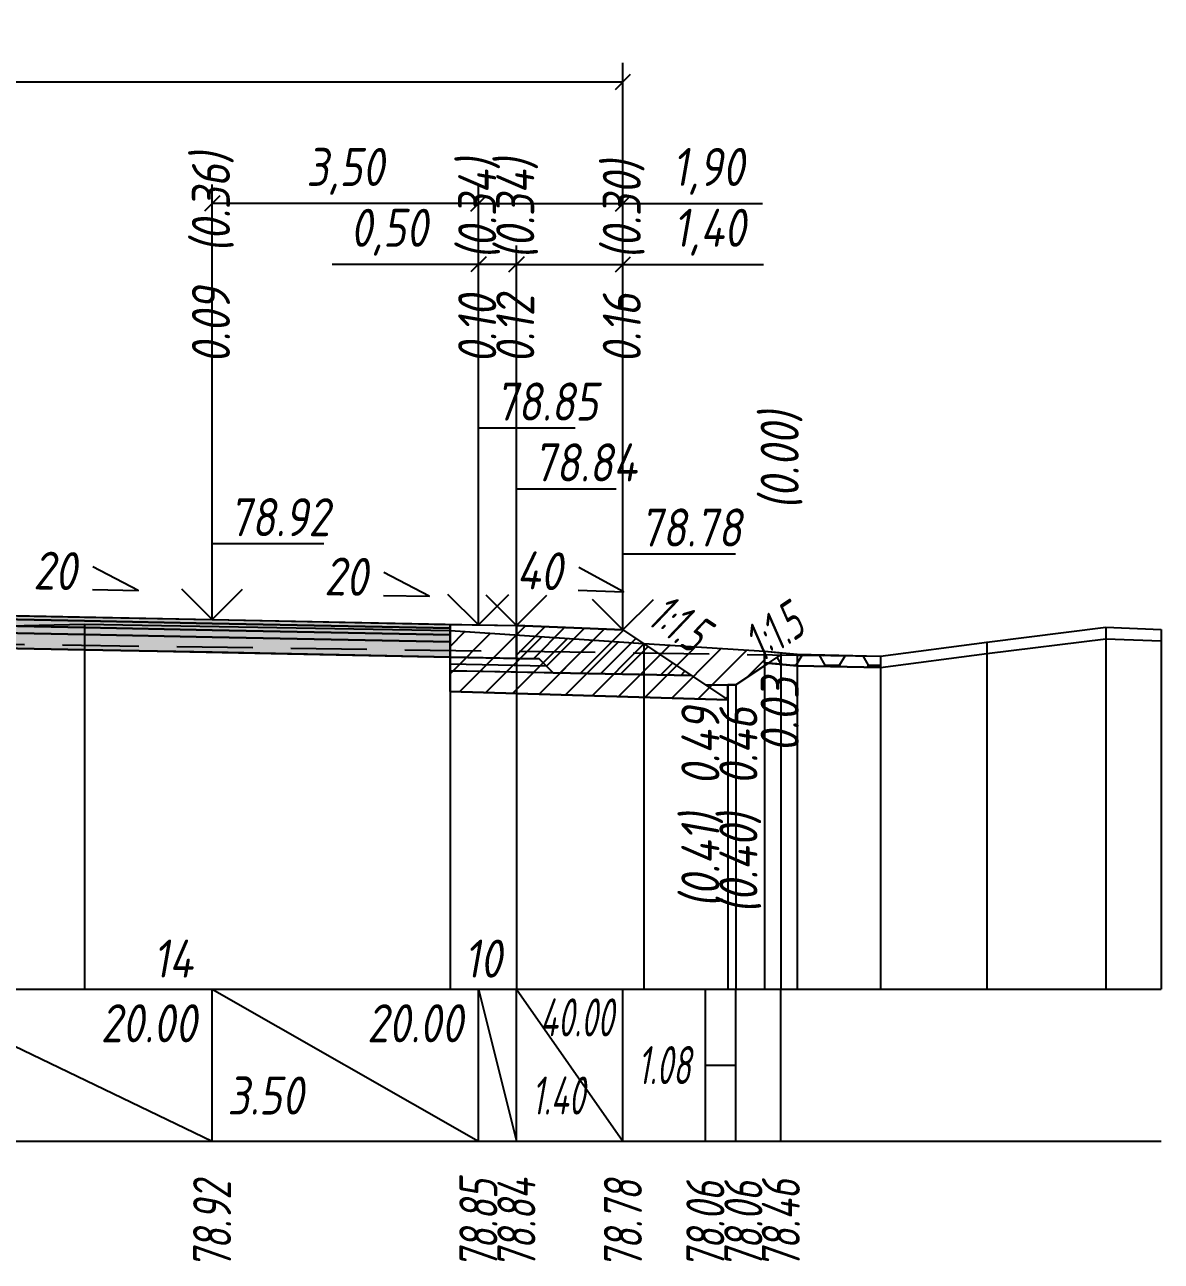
# Model space of a CAD drawing. Extents: x -717 to 1451, y -133302 to 233.
# Drawn here: x 163.1 to 237.8, y -20239.9 to -20158.6 of the extents above; entities that cross this region are included whole.
import ezdxf
from ezdxf.enums import TextEntityAlignment as Align

# ---------------------------------------------------------------- set-up
doc = ezdxf.new("R2010")
doc.units = 0
doc.linetypes.add('штриховая', pattern=[0.75, 0.5, -0.25])
for name, color, linetype in [('Интерполированный поперечник', 2, 'Continuous'), ('Код_514', 1, 'Continuous'), ('Контур_0', 7, 'Continuous'), ('Контур_2521', 7, 'Continuous'), ('Контур_2564', 7, 'Continuous'), ('Контур_2660', 7, 'Continuous'), ('Контур_2665', 7, 'Continuous'), ('Контур_400', 7, 'Continuous'), ('Контур_508', 7, 'Continuous'), ('Контур_512', 7, 'Continuous'), ('Контур_513', 7, 'Continuous'), ('Контур_818', 7, 'Continuous'), ('Красный поперечник', 1, 'Continuous'), ('Объём_2501', 7, 'Continuous'), ('Объём_2564', 7, 'Continuous'), ('Объём_2650', 7, 'Continuous'), ('Объём_2660', 7, 'Continuous'), ('Объём_2661', 7, 'Continuous'), ('Объём_2662', 7, 'Continuous'), ('Объём_2663', 7, 'Continuous'), ('Объём_2664', 7, 'Continuous'), ('Объём_2665', 7, 'Continuous'), ('Объём_2666', 7, 'Continuous'), ('Объём_2667', 7, 'Continuous'), ('Объём_2668', 7, 'Continuous'), ('Объём_2669', 7, 'Continuous'), ('Объём_2675', 7, 'Continuous'), ('Объём_2753', 7, 'Continuous'), ('Откосы', 7, 'Continuous'), ('Отметки покрытия', 7, 'Continuous'), ('Рабочие отметки', 7, 'Continuous'), ('Рабочие отметки доп.', 7, 'Continuous'), ('Слои выравнивания', 7, 'Continuous'), ('Таблица', 7, 'Continuous'), ('Уклоны проезжей части', 7, 'Continuous'), ('Черный поперечник', 3, 'Continuous')]:
    doc.layers.add(name, color=color, linetype=linetype)
for name, color, linetype, true_color in [('Контур_2540', 2, 'Continuous', 0xffff00), ('Контур_2560', 2, 'Continuous', 0xffff00), ('Контур_2561', 7, 'Continuous', 0xff8040), ('Контур_2562', 3, 'Continuous', 0x00ff00), ('Контур_2563', 7, 'Continuous', 0xff8000), ('Контур_2570', 7, 'Continuous', 0x80ff00), ('Контур_2725', 7, 'Continuous', 0x323232), ('Контур_2736', 4, 'Continuous', 0x00ffff), ('Контур_2737', 4, 'Continuous', 0x00ffff), ('Контур_2738', 4, 'Continuous', 0x00ffff), ('Контур_2739', 4, 'Continuous', 0x00ffff), ('Контур_2741', 4, 'Continuous', 0x00ffff), ('Контур_2742', 4, 'Continuous', 0x00ffff), ('Контур_2743', 4, 'Continuous', 0x00ffff), ('Контур_2744', 7, 'Continuous', 0xa4ffff), ('Контур_2745', 7, 'Continuous', 0xa4ffff), ('Контур_2747', 4, 'Continuous', 0x00ffff), ('Контур_2748', 4, 'Continuous', 0x00ffff), ('Контур_2749', 4, 'Continuous', 0x00ffff), ('Контур_2750', 4, 'Continuous', 0x00ffff), ('Контур_2751', 4, 'Continuous', 0x00ffff), ('Контур_2752', 4, 'Continuous', 0x00ffff), ('Контур_2760', 7, 'Continuous', 0x323232), ('Контур_2761', 7, 'Continuous', 0x323232), ('Контур_2762', 7, 'Continuous', 0x323232), ('Контур_2763', 7, 'Continuous', 0x323232), ('Контур_402', 7, 'Continuous', 0xff6464), ('Контур_703', 4, 'Continuous', 0x00ffff), ('Контур_705', 4, 'Continuous', 0x00ffff), ('Контур_707', 4, 'Continuous', 0x00ffff), ('Контур_720', 131, 'Continuous', 0xaaffff), ('Объём_2500', 7, 'Continuous', 0xc0c0c0), ('Объём_2520', 7, 'Continuous', 0x80ffff), ('Объём_2540', 2, 'Continuous', 0xffff00), ('Объём_2560', 2, 'Continuous', 0xffff00), ('Объём_2561', 7, 'Continuous', 0xff8040), ('Объём_2562', 3, 'Continuous', 0x00ff00), ('Объём_2563', 7, 'Continuous', 0xff8000), ('Объём_2570', 7, 'Continuous', 0x80ff00), ('Объём_2600', 7, 'Continuous', 0x808000), ('Объём_2746', 2, 'Continuous', 0xffff00)]:
    doc.layers.add(name, color=color, linetype=linetype, true_color=true_color)
doc.styles.get("Standard").update_dxf_attribs({"font": 'txt', "height": 2.5})
doc.styles.add('М', font='romand.shx', dxfattribs={"width": 0.8, "oblique": 10, "height": 2.5})
doc.dimstyles.new('ISO-25', dxfattribs={"dimtxt": 2.5, "dimasz": 2.5, "dimexe": 1.25, "dimexo": 0.625, "dimtad": 1, "dimtxsty": 'Standard', "dimcen": 2.5, "dimadec": 0, "dimazin": 0, "dimtfac": 1, "dimtmove": 0, "dimatfit": 3, "dimfxl": 1, "dimarcsym": 0})

# ---------------------------------------------------------------- blocks, each defined once
blk = doc.blocks.new('_Oblique')
at = {"color": 0, "linetype": 'ByBlock', "lineweight": -2}
blk.add_line((-0.5, -0.5), (0.5, 0.5), dxfattribs=at)
blk = doc.blocks.new('*D481')
at = {"color": 0, "lineweight": -2, "transparency": 16777216}
for p, q in [((195.456, -20197.548), (195.456, -20173.108)), ((202.456, -20197.828), (202.456, -20173.108)), ((195.456, -20174.358), (202.456, -20174.358)), ((202.456, -20174.358), (211.697, -20174.358))]:
    blk.add_line(p, q, dxfattribs=at)
at = {"layer": 'Defpoints', "color": 0, "transparency": 16777216}
for p in [(202.456, -20174.358), (195.456, -20198.173), (202.456, -20198.453)]:
    blk.add_point(p, dxfattribs=at)
at = {"color": 0, "lineweight": -2, "transparency": 16777216, "rotation": 180}
blk.add_blockref('_Oblique', (195.456, -20174.358), dxfattribs=at)
at = {"color": 0, "lineweight": -2, "transparency": 16777216}
blk.add_blockref('_Oblique', (202.456, -20174.358), dxfattribs=at)
at = {"color": 0, "transparency": 16777216, "insert": (208.157, -20172.245), "char_height": 2.5, "width": 8.75, "attachment_point": 5, "style": 'М'}
blk.add_mtext('1,40', dxfattribs=at)
blk = doc.blocks.new('*D483')
at = {"color": 0, "lineweight": -2, "transparency": 16777216}
for p, q in [((192.956, -20197.498), (192.956, -20173.108)), ((195.456, -20197.548), (195.456, -20173.108)), ((192.956, -20174.358), (183.334, -20174.358)), ((195.456, -20174.358), (192.956, -20174.358))]:
    blk.add_line(p, q, dxfattribs=at)
at = {"layer": 'Defpoints', "color": 0, "transparency": 16777216}
for p in [(195.456, -20174.358), (192.956, -20198.123), (195.456, -20198.173)]:
    blk.add_point(p, dxfattribs=at)
at = {"color": 0, "lineweight": -2, "transparency": 16777216, "rotation": 180}
blk.add_blockref('_Oblique', (192.956, -20174.358), dxfattribs=at)
at = {"color": 0, "lineweight": -2, "transparency": 16777216}
blk.add_blockref('_Oblique', (195.456, -20174.358), dxfattribs=at)
at = {"color": 0, "transparency": 16777216, "insert": (187.096, -20172.245), "char_height": 2.5, "width": 9.16667, "attachment_point": 5, "style": 'М'}
blk.add_mtext('0,50', dxfattribs=at)
blk = doc.blocks.new('*D485')
at = {"color": 0, "lineweight": -2, "transparency": 16777216}
for p, q in [((175.456, -20197.148), (175.456, -20169.108)), ((192.956, -20197.498), (192.956, -20169.108)), ((192.956, -20170.358), (175.456, -20170.358))]:
    blk.add_line(p, q, dxfattribs=at)
at = {"layer": 'Defpoints', "color": 0, "transparency": 16777216}
for p in [(175.456, -20170.358), (175.456, -20197.773), (192.956, -20198.123)]:
    blk.add_point(p, dxfattribs=at)
at = {"color": 0, "lineweight": -2, "transparency": 16777216, "rotation": 180}
blk.add_blockref('_Oblique', (175.456, -20170.358), dxfattribs=at)
at = {"color": 0, "lineweight": -2, "transparency": 16777216}
blk.add_blockref('_Oblique', (192.956, -20170.358), dxfattribs=at)
at = {"color": 0, "transparency": 16777216, "insert": (184.206, -20168.245), "char_height": 2.5, "width": 9.58333, "attachment_point": 5, "style": 'М'}
blk.add_mtext('3,50', dxfattribs=at)
blk = doc.blocks.new('*D486')
at = {"color": 0, "lineweight": -2, "transparency": 16777216}
for p, q in [((192.956, -20197.498), (192.956, -20169.108)), ((202.456, -20197.828), (202.456, -20169.108)), ((192.956, -20170.358), (202.456, -20170.358)), ((202.456, -20170.358), (211.618, -20170.358))]:
    blk.add_line(p, q, dxfattribs=at)
at = {"layer": 'Defpoints', "color": 0, "transparency": 16777216}
for p in [(192.956, -20170.358), (192.956, -20198.123), (202.456, -20198.453)]:
    blk.add_point(p, dxfattribs=at)
at = {"color": 0, "lineweight": -2, "transparency": 16777216, "rotation": 180}
blk.add_blockref('_Oblique', (192.956, -20170.358), dxfattribs=at)
at = {"color": 0, "lineweight": -2, "transparency": 16777216}
blk.add_blockref('_Oblique', (202.456, -20170.358), dxfattribs=at)
at = {"color": 0, "transparency": 16777216, "insert": (208.078, -20168.245), "char_height": 2.5, "width": 8.75, "attachment_point": 5, "style": 'М'}
blk.add_mtext('1,90', dxfattribs=at)
blk = doc.blocks.new('*D488')
at = {"color": 0, "lineweight": -2, "transparency": 16777216}
for p, q in [((106.956, -20197.828), (106.956, -20161.108)), ((202.456, -20197.828), (202.456, -20161.108)), ((106.956, -20162.358), (202.456, -20162.358))]:
    blk.add_line(p, q, dxfattribs=at)
at = {"layer": 'Defpoints', "color": 0, "transparency": 16777216}
for p in [(202.456, -20162.358), (106.956, -20198.453), (202.456, -20198.453)]:
    blk.add_point(p, dxfattribs=at)
at = {"color": 0, "lineweight": -2, "transparency": 16777216, "rotation": 180}
blk.add_blockref('_Oblique', (106.956, -20162.358), dxfattribs=at)
at = {"color": 0, "lineweight": -2, "transparency": 16777216}
blk.add_blockref('_Oblique', (202.456, -20162.358), dxfattribs=at)
at = {"color": 0, "transparency": 16777216, "insert": (154.706, -20160.245), "char_height": 2.5, "width": 10.41667, "attachment_point": 5, "style": 'М'}
blk.add_mtext('19,10', dxfattribs=at)

msp = doc.modelspace()

# ---------------------------------------------------------------- hatches: boundary and pattern name
at = {"transparency": 33554681}
h = msp.add_hatch(dxfattribs=at)
h.set_pattern_fill('ANGLE', color=256)
h.set_pattern_definition([(0, (0, 0), (0, 6.985), [5.08, -1.905]), (90, (0, 0), (-6.985, 4e-16), [5.08, -1.905])])
h.paths.add_polyline_path([(211.764, -20199.796), (212.832, -20199.896), (212.832, -20200.646), (211.764, -20200.546)])
at = {"layer": 'Объём_2563'}
h = msp.add_hatch(dxfattribs=at)
h.set_pattern_fill('ANSI31', color=256, scale=0.3)
h.paths.add_polyline_path([(197.875, -20201.209), (196.956, -20200.29), (195.456, -20200.26), (195.456, -20198.11), (202.456, -20198.39), (206.956, -20201.39)])
at = {"layer": 'Объём_2600'}
h = msp.add_hatch(dxfattribs=at)
h.set_pattern_fill('ANSI31', color=6, scale=0.4)
h.paths.add_polyline_path([(209.871, -20202), (209.347, -20202), (209.347, -20202.984), (191.089, -20202.437), (191.089, -20198.435), (203.817, -20199.291), (211.764, -20199.796), (211.764, -20200.546), (212.016, -20200.57)])
h = msp.add_hatch(dxfattribs=at)
h.set_pattern_fill('HONEY', color=5, scale=0.3)
h.paths.add_polyline_path([(212.832, -20200.026), (219.379, -20200.115), (219.379, -20200.865), (213.899, -20200.745), (212.016, -20200.57)])
at = {"layer": 'Слои выравнивания'}
for color, points in [(2, [(154.706, -20197.295), (157.129, -20197.344), (161.568, -20197.432), (167.068, -20197.542), (175.456, -20197.71), (191.089, -20198.023), (191.089, -20198.273), (175.456, -20197.96), (167.068, -20197.792), (161.568, -20197.682), (157.129, -20197.594), (154.706, -20197.545)]), (3, [(154.706, -20197.545), (157.129, -20197.594), (161.568, -20197.682), (167.068, -20197.792), (175.456, -20197.96), (191.089, -20198.273), (191.089, -20198.723), (175.456, -20198.41), (167.068, -20198.242), (161.568, -20198.132), (157.129, -20198.044), (154.706, -20197.995)]), (4, [(154.706, -20197.995), (157.129, -20198.044), (161.568, -20198.132), (167.068, -20198.242), (175.456, -20198.41), (191.089, -20198.723), (191.089, -20199.173), (175.456, -20198.86), (167.068, -20198.692), (161.568, -20198.582), (157.129, -20198.494), (154.706, -20198.445)]), (5, [(154.706, -20198.445), (157.129, -20198.494), (161.568, -20198.582), (167.068, -20198.692), (175.456, -20198.86), (191.089, -20199.173), (191.089, -20200.173), (175.456, -20199.86), (167.068, -20199.692), (161.568, -20199.582), (157.129, -20199.494), (154.706, -20199.445)])]:
    msp.add_hatch(color=color, dxfattribs=at).paths.add_polyline_path(points)

# ---------------------------------------------------------------- linework, layer by layer
at = {"layer": 'Интерполированный поперечник', "linetype": 'штриховая', "ltscale": 10, "flags": 128}
msp.add_lwpolyline([(113.135, -20198.665), (219.379, -20200.115)], dxfattribs=at)
at = {"layer": 'Код_514'}
for p, q in [((154.706, -20222), (175.456, -20232)), ((175.456, -20232), (175.456, -20222)), ((175.456, -20222), (192.956, -20232)), ((192.956, -20232), (192.956, -20222)), ((192.956, -20222), (195.456, -20232)), ((195.456, -20232), (195.456, -20222)), ((195.456, -20222), (202.456, -20232)), ((202.456, -20232), (202.456, -20222)), ((207.871, -20232), (207.871, -20222)), ((209.871, -20232), (209.871, -20222)), ((212.832, -20232), (212.832, -20222)), ((207.871, -20227), (209.871, -20227))]:
    msp.add_line(p, q, dxfattribs=at)
at = {"layer": 'Контур_0', "flags": 128}
for points in [[(191.089, -20198.023), (195.456, -20198.11), (195.456, -20200.26), (191.089, -20200.173), (191.089, -20198.023), (191.089, -20198.023)], [(202.456, -20198.39), (204.744, -20199.916), (204.744, -20199.916), (204.744, -20199.916), (204.744, -20199.916), (204.744, -20199.916), (204.744, -20199.916), (204.744, -20199.916), (204.744, -20199.916), (204.744, -20199.916), (204.744, -20199.916), (204.744, -20199.916), (204.744, -20199.916), (204.744, -20199.916), (204.744, -20199.916), (207.871, -20202)], [(202.456, -20198.39), (204.744, -20199.916), (204.744, -20199.916), (204.744, -20199.916), (204.744, -20199.916), (204.744, -20199.916), (204.744, -20199.916), (204.744, -20199.916), (204.744, -20199.916), (204.744, -20199.916), (204.744, -20199.916), (204.744, -20199.916), (204.744, -20199.916), (204.744, -20199.916), (204.744, -20199.916), (207.871, -20202), (209.871, -20202), (212.832, -20200.026), (212.832, -20200.026), (212.832, -20200.026), (212.832, -20200.026), (212.832, -20200.026), (212.832, -20200.026), (212.832, -20200.026), (212.832, -20200.026), (212.832, -20200.026), (212.832, -20200.026), (212.832, -20200.026), (212.832, -20200.026), (212.832, -20200.026)], [(195.456, -20201.16), (191.089, -20201.073), (191.089, -20200.173), (196.956, -20200.29), (197.875, -20201.209), (195.456, -20201.16), (195.456, -20201.16)], [(195.456, -20200.26), (196.956, -20200.29), (197.875, -20201.209), (206.956, -20201.39)]]:
    msp.add_lwpolyline(points, dxfattribs=at)
at = {"layer": 'Контур_2521', "color": 250, "flags": 128}
msp.add_lwpolyline([(191.089, -20200.623), (197.415, -20200.749)], dxfattribs=at)
at = {"layer": 'Контур_2540', "flags": 128}
msp.add_lwpolyline([(192.956, -20201.11), (206.956, -20201.39), (209.347, -20202.984), (191.089, -20202.437), (191.089, -20201.073), (192.956, -20201.11), (192.956, -20201.11)], dxfattribs=at)
at = {"layer": 'Контур_2560', "flags": 128}
msp.add_lwpolyline([(195.456, -20198.11), (202.456, -20198.39), (202.456, -20198.39), (202.456, -20198.39)], dxfattribs=at)
at = {"layer": 'Контур_2561', "flags": 128}
msp.add_lwpolyline([(195.456, -20198.11), (195.456, -20198.11), (202.456, -20198.39), (202.456, -20198.39), (195.456, -20198.11)], dxfattribs=at)
at = {"layer": 'Контур_2562', "flags": 128}
msp.add_lwpolyline([(202.456, -20198.39), (202.456, -20198.39), (202.456, -20198.39), (202.456, -20198.39), (202.456, -20198.39)], dxfattribs=at)
at = {"layer": 'Контур_2563', "flags": 128}
msp.add_lwpolyline([(197.875, -20201.209), (196.956, -20200.29), (195.456, -20200.26), (195.456, -20198.11), (202.456, -20198.39), (206.956, -20201.39), (197.875, -20201.209), (197.875, -20201.209)], dxfattribs=at)
at = {"layer": 'Контур_2564', "flags": 128}
msp.add_lwpolyline([(195.456, -20198.11), (202.456, -20198.39)], dxfattribs=at)
at = {"layer": 'Контур_2570', "flags": 128}
msp.add_lwpolyline([(80, -20202.602), (93.013, -20201.848), (95.96, -20201.727), (111.905, -20199.464), (113.135, -20199.415), (113.135, -20199.415), (113.929, -20199.471), (118.669, -20200.579), (118.669, -20199.829), (132.786, -20199.013), (141.788, -20198.508), (154.706, -20198.272), (157.129, -20198.228), (167.068, -20198.014), (191.089, -20198.435), (203.817, -20199.291), (211.764, -20199.796), (211.764, -20200.546), (213.899, -20200.745), (219.379, -20200.865), (219.379, -20200.865), (226.374, -20199.94), (234.194, -20198.966), (237.832, -20199.112)], dxfattribs=at)
at = {"layer": 'Контур_2660', "flags": 128}
msp.add_lwpolyline([(191.089, -20202.437), (209.347, -20202.984)], dxfattribs=at)
at = {"layer": 'Контур_2665', "flags": 128}
msp.add_lwpolyline([(202.456, -20198.39), (202.456, -20198.39)], dxfattribs=at)
at = {"layer": 'Контур_2725', "flags": 128}
msp.add_lwpolyline([(141.788, -20199.703), (154.706, -20199.445), (157.129, -20199.494), (161.568, -20199.582), (167.068, -20199.692), (175.456, -20199.86), (191.089, -20200.173)], dxfattribs=at)
at = {"layer": 'Контур_2736', "flags": 128}
for points in [[(202.456, -20198.39), (204.744, -20199.916)], [(204.744, -20199.916), (207.871, -20202)]]:
    msp.add_lwpolyline(points, dxfattribs=at)
at = {"layer": 'Контур_2737', "flags": 128}
msp.add_lwpolyline([(204.744, -20199.916), (204.744, -20199.916)], dxfattribs=at)
at = {"layer": 'Контур_2738', "flags": 128}
msp.add_lwpolyline([(204.744, -20199.916), (204.744, -20199.916)], dxfattribs=at)
at = {"layer": 'Контур_2739', "flags": 128}
msp.add_lwpolyline([(204.744, -20199.916), (204.744, -20199.916)], dxfattribs=at)
at = {"layer": 'Контур_2741', "flags": 128}
msp.add_lwpolyline([(212.832, -20200.026), (212.832, -20200.026)], dxfattribs=at)
at = {"layer": 'Контур_2742', "flags": 128}
msp.add_lwpolyline([(212.832, -20200.026), (212.832, -20200.026)], dxfattribs=at)
at = {"layer": 'Контур_2743', "flags": 128}
msp.add_lwpolyline([(212.832, -20200.026), (212.832, -20200.026)], dxfattribs=at)
at = {"layer": 'Контур_2744', "flags": 128}
msp.add_lwpolyline([(212.832, -20200.026), (212.832, -20200.026)], dxfattribs=at)
msp.add_lwpolyline([(212.832, -20200.026), (212.832, -20200.026)], dxfattribs=at)
msp.add_lwpolyline([(212.832, -20200.026), (212.832, -20200.026)], dxfattribs=at)
msp.add_lwpolyline([(212.832, -20200.026), (212.832, -20200.026)], dxfattribs=at)
msp.add_lwpolyline([(212.832, -20200.026), (212.832, -20200.026)], dxfattribs=at)
msp.add_lwpolyline([(212.832, -20200.026), (212.832, -20200.026)], dxfattribs=at)
at = {"layer": 'Контур_2745', "flags": 128}
msp.add_lwpolyline([(204.744, -20199.916), (204.744, -20199.916)], dxfattribs=at)
msp.add_lwpolyline([(204.744, -20199.916), (204.744, -20199.916)], dxfattribs=at)
msp.add_lwpolyline([(204.744, -20199.916), (204.744, -20199.916)], dxfattribs=at)
msp.add_lwpolyline([(204.744, -20199.916), (204.744, -20199.916)], dxfattribs=at)
msp.add_lwpolyline([(204.744, -20199.916), (204.744, -20199.916)], dxfattribs=at)
msp.add_lwpolyline([(204.744, -20199.916), (204.744, -20199.916)], dxfattribs=at)
at = {"layer": 'Контур_2747', "flags": 128}
msp.add_lwpolyline([(204.744, -20199.916), (204.744, -20199.916)], dxfattribs=at)
at = {"layer": 'Контур_2748', "flags": 128}
msp.add_lwpolyline([(204.744, -20199.916), (204.744, -20199.916)], dxfattribs=at)
at = {"layer": 'Контур_2749', "flags": 128}
msp.add_lwpolyline([(204.744, -20199.916), (204.744, -20199.916)], dxfattribs=at)
at = {"layer": 'Контур_2750', "flags": 128}
msp.add_lwpolyline([(212.832, -20200.026), (212.832, -20200.026)], dxfattribs=at)
at = {"layer": 'Контур_2751', "flags": 128}
msp.add_lwpolyline([(212.832, -20200.026), (212.832, -20200.026)], dxfattribs=at)
at = {"layer": 'Контур_2752', "flags": 128}
msp.add_lwpolyline([(212.832, -20200.026), (212.832, -20200.026)], dxfattribs=at)
at = {"layer": 'Контур_2760', "flags": 128}
msp.add_lwpolyline([(141.788, -20197.553), (154.706, -20197.295), (157.129, -20197.344), (161.568, -20197.432), (167.068, -20197.542), (175.456, -20197.71), (191.089, -20198.023)], dxfattribs=at)
at = {"layer": 'Контур_2761', "flags": 128}
msp.add_lwpolyline([(141.788, -20197.803), (154.706, -20197.545), (157.129, -20197.594), (161.568, -20197.682), (167.068, -20197.792), (175.456, -20197.96), (191.089, -20198.273)], dxfattribs=at)
at = {"layer": 'Контур_2762', "flags": 128}
msp.add_lwpolyline([(141.788, -20198.253), (154.706, -20197.995), (157.129, -20198.044), (161.568, -20198.132), (167.068, -20198.242), (175.456, -20198.41), (191.089, -20198.723)], dxfattribs=at)
at = {"layer": 'Контур_2763', "flags": 128}
msp.add_lwpolyline([(141.788, -20198.703), (154.706, -20198.445), (157.129, -20198.494), (161.568, -20198.582), (167.068, -20198.692), (175.456, -20198.86), (191.089, -20199.173)], dxfattribs=at)
at = {"layer": 'Контур_400', "flags": 128}
msp.add_lwpolyline([(154.706, -20197.295), (175.456, -20197.71), (192.956, -20198.06), (192.956, -20198.06), (192.956, -20198.06), (192.956, -20198.06), (192.956, -20198.06), (192.956, -20198.06), (195.456, -20198.11)], dxfattribs=at)
at = {"layer": 'Контур_402', "flags": 128}
msp.add_lwpolyline([(105, -20202.836), (141.788, -20201.733), (141.788, -20199.703), (154.706, -20199.445), (191.089, -20200.173), (191.089, -20202.437), (209.347, -20202.984)], dxfattribs=at)
at = {"layer": 'Контур_508', "flags": 128}
msp.add_lwpolyline([(105, -20202.836), (141.788, -20201.733), (141.788, -20199.703), (154.706, -20199.445), (191.089, -20200.173), (191.089, -20202.437), (209.347, -20202.984), (209.347, -20202), (209.871, -20202), (212.832, -20200.026)], dxfattribs=at)
at = {"layer": 'Контур_512', "flags": 128}
msp.add_lwpolyline([(191.089, -20202.437), (209.347, -20202.984), (209.347, -20202), (209.871, -20202), (212.832, -20200.026)], dxfattribs=at)
at = {"layer": 'Контур_513', "flags": 128}
msp.add_lwpolyline([(105, -20202.836), (141.788, -20201.733), (141.788, -20199.703), (154.706, -20199.445), (191.089, -20200.173), (191.089, -20202.437), (209.347, -20202.984), (209.347, -20202), (209.871, -20202), (212.832, -20200.026)], dxfattribs=at)
at = {"layer": 'Контур_703', "flags": 128}
msp.add_lwpolyline([(202.456, -20198.39), (204.744, -20199.916)], dxfattribs=at)
at = {"layer": 'Контур_705', "flags": 128}
msp.add_lwpolyline([(204.744, -20199.916), (204.744, -20199.916)], dxfattribs=at)
at = {"layer": 'Контур_707', "flags": 128}
msp.add_lwpolyline([(209.871, -20202), (212.832, -20200.026)], dxfattribs=at)
at = {"layer": 'Контур_720', "flags": 128}
msp.add_lwpolyline([(207.871, -20202), (209.871, -20202)], dxfattribs=at)
at = {"layer": 'Контур_818', "flags": 128}
msp.add_lwpolyline([(105, -20200.444), (111.905, -20199.464), (113.135, -20199.415), (113.135, -20199.415), (113.929, -20199.471), (118.669, -20200.579), (118.669, -20199.829), (132.786, -20199.013), (141.788, -20198.508), (154.706, -20198.272), (157.129, -20198.228), (167.068, -20198.014), (191.089, -20198.435), (203.817, -20199.291), (211.764, -20199.796), (211.764, -20200.546), (212.832, -20200.646)], dxfattribs=at)
at = {"layer": 'Красный поперечник'}
for p, q in [((154.706, -20197.295), (175.456, -20197.71)), ((175.456, -20197.71), (192.956, -20198.06)), ((192.956, -20198.06), (195.456, -20198.11)), ((195.456, -20198.11), (202.456, -20198.39)), ((202.456, -20198.39), (207.871, -20202)), ((209.871, -20202), (212.832, -20200.026)), ((212.832, -20200.026), (212.832, -20222)), ((191.089, -20202.437), (191.089, -20222)), ((207.871, -20202), (209.871, -20202)), ((209.347, -20202), (209.347, -20222)), ((209.871, -20202), (209.871, -20222)), ((209.347, -20202.984), (209.347, -20222))]:
    msp.add_line(p, q, dxfattribs=at)
at = {"layer": 'Объём_2500', "flags": 128}
msp.add_lwpolyline([(191.089, -20198.023), (195.456, -20198.11), (195.456, -20200.26), (191.089, -20200.173), (191.089, -20198.023), (191.089, -20198.023)], dxfattribs=at)
at = {"layer": 'Объём_2501', "flags": 128}
msp.add_lwpolyline([(154.706, -20197.295), (175.456, -20197.71), (192.956, -20198.06), (192.956, -20198.06), (192.956, -20198.06), (192.956, -20198.06), (192.956, -20198.06), (192.956, -20198.06), (195.456, -20198.11)], dxfattribs=at)
at = {"layer": 'Объём_2520', "color": 250, "flags": 128}
msp.add_lwpolyline([(195.456, -20201.16), (191.089, -20201.073), (191.089, -20200.173), (196.956, -20200.29), (197.875, -20201.209), (195.456, -20201.16), (195.456, -20201.16)], dxfattribs=at)
at = {"layer": 'Объём_2540', "flags": 128}
msp.add_lwpolyline([(192.956, -20201.11), (206.956, -20201.39), (209.347, -20202.984), (191.089, -20202.437), (191.089, -20201.073), (192.956, -20201.11), (192.956, -20201.11)], dxfattribs=at)
at = {"layer": 'Объём_2560', "flags": 128}
msp.add_lwpolyline([(195.456, -20198.11), (202.456, -20198.39), (202.456, -20198.39), (202.456, -20198.39)], dxfattribs=at)
at = {"layer": 'Объём_2561', "flags": 128}
msp.add_lwpolyline([(195.456, -20198.11), (195.456, -20198.11), (202.456, -20198.39), (202.456, -20198.39), (195.456, -20198.11)], dxfattribs=at)
at = {"layer": 'Объём_2562', "flags": 128}
msp.add_lwpolyline([(202.456, -20198.39), (202.456, -20198.39), (202.456, -20198.39), (202.456, -20198.39), (202.456, -20198.39)], dxfattribs=at)
at = {"layer": 'Объём_2563', "color": 250, "flags": 128}
msp.add_lwpolyline([(197.875, -20201.209), (196.956, -20200.29), (195.456, -20200.26), (195.456, -20198.11), (202.456, -20198.39), (206.956, -20201.39), (197.875, -20201.209), (197.875, -20201.209)], dxfattribs=at)
at = {"layer": 'Объём_2564', "flags": 128}
msp.add_lwpolyline([(195.456, -20198.11), (202.456, -20198.39)], dxfattribs=at)
at = {"layer": 'Объём_2570', "flags": 128}
msp.add_lwpolyline([(211.764, -20199.796), (212.832, -20199.896), (212.832, -20200.646), (211.764, -20200.546), (211.764, -20199.796), (211.764, -20199.796)], dxfattribs=at)
at = {"layer": 'Объём_2600', "color": 5, "flags": 128}
msp.add_lwpolyline([(212.832, -20200.026), (219.379, -20200.115), (219.379, -20200.865), (213.899, -20200.745), (212.016, -20200.57), (212.832, -20200.026), (212.832, -20200.026)], dxfattribs=at)
at = {"layer": 'Объём_2650', "color": 6, "flags": 128}
msp.add_lwpolyline([(209.871, -20202), (209.347, -20202), (209.347, -20202.984), (191.089, -20202.437), (191.089, -20198.435), (203.817, -20199.291), (211.764, -20199.796), (211.764, -20200.546), (212.016, -20200.57), (209.871, -20202), (209.871, -20202)], dxfattribs=at)
at = {"layer": 'Объём_2660', "flags": 128}
msp.add_lwpolyline([(191.089, -20202.437), (209.347, -20202.984)], dxfattribs=at)
at = {"layer": 'Объём_2661', "flags": 128}
msp.add_lwpolyline([(202.456, -20198.39), (204.744, -20199.916), (207.871, -20202)], dxfattribs=at)
at = {"layer": 'Объём_2662', "flags": 128}
msp.add_lwpolyline([(209.871, -20202), (212.832, -20200.026)], dxfattribs=at)
at = {"layer": 'Объём_2663', "flags": 128}
msp.add_lwpolyline([(207.871, -20202), (209.871, -20202)], dxfattribs=at)
at = {"layer": 'Объём_2664', "flags": 128}
msp.add_lwpolyline([(207.871, -20202), (209.871, -20202)], dxfattribs=at)
at = {"layer": 'Объём_2665', "flags": 128}
msp.add_lwpolyline([(202.456, -20198.39), (202.456, -20198.39)], dxfattribs=at)
at = {"layer": 'Объём_2666', "flags": 128}
for points in [[(202.456, -20198.39), (204.744, -20199.916)], [(204.744, -20199.916), (207.871, -20202)]]:
    msp.add_lwpolyline(points, dxfattribs=at)
at = {"layer": 'Объём_2667', "flags": 128}
for points in [[(204.744, -20199.916), (204.744, -20199.916)], [(212.832, -20200.026), (212.832, -20200.026)]]:
    msp.add_lwpolyline(points, dxfattribs=at)
at = {"layer": 'Объём_2668', "flags": 128}
for points in [[(204.744, -20199.916), (204.744, -20199.916)], [(212.832, -20200.026), (212.832, -20200.026)]]:
    msp.add_lwpolyline(points, dxfattribs=at)
at = {"layer": 'Объём_2669', "flags": 128}
for points in [[(204.744, -20199.916), (204.744, -20199.916)], [(212.832, -20200.026), (212.832, -20200.026)]]:
    msp.add_lwpolyline(points, dxfattribs=at)
at = {"layer": 'Объём_2675', "flags": 128}
for points in [[(204.744, -20199.916), (204.744, -20199.916)], [(204.744, -20199.916), (204.744, -20199.916)], [(204.744, -20199.916), (204.744, -20199.916)], [(204.744, -20199.916), (204.744, -20199.916)], [(204.744, -20199.916), (204.744, -20199.916)], [(204.744, -20199.916), (204.744, -20199.916)], [(212.832, -20200.026), (212.832, -20200.026)], [(212.832, -20200.026), (212.832, -20200.026)], [(212.832, -20200.026), (212.832, -20200.026)], [(212.832, -20200.026), (212.832, -20200.026)], [(212.832, -20200.026), (212.832, -20200.026)], [(212.832, -20200.026), (212.832, -20200.026)]]:
    msp.add_lwpolyline(points, dxfattribs=at)
at = {"layer": 'Объём_2746', "flags": 128}
msp.add_lwpolyline([(209.347, -20202.984), (191.089, -20202.437), (191.089, -20198.435), (203.806, -20199.29), (207.871, -20202), (209.347, -20202), (209.347, -20202.984), (209.347, -20202.984)], dxfattribs=at)
at = {"layer": 'Объём_2753', "flags": 128}
msp.add_lwpolyline([(191.089, -20198.023), (191.089, -20198.023)], dxfattribs=at)
at = {"layer": 'Откосы', "color": 1, "flags": 128}
for points in [[(167.594, -20195.736), (170.594, -20195.796), (167.624, -20194.236)], [(186.719, -20196.118), (189.719, -20196.178), (186.749, -20194.619)], [(199.503, -20195.775), (202.501, -20195.895), (199.563, -20194.277)]]:
    msp.add_lwpolyline(points, dxfattribs=at)
at = {"layer": 'Отметки покрытия', "color": 1}
for p, q in [((192.956, -20198.06), (192.956, -20185.11)), ((192.956, -20185.11), (199.306, -20185.11)), ((195.456, -20198.11), (195.456, -20189.11)), ((195.456, -20189.11), (202.006, -20189.11)), ((175.456, -20197.71), (175.456, -20192.71)), ((175.456, -20192.71), (182.806, -20192.71)), ((202.456, -20198.39), (202.456, -20193.39)), ((202.456, -20193.39), (209.856, -20193.39)), ((175.456, -20197.71), (173.456, -20195.71)), ((175.456, -20197.71), (177.456, -20195.71)), ((192.956, -20198.06), (190.956, -20196.06)), ((192.956, -20198.06), (194.956, -20196.06)), ((195.456, -20198.11), (193.456, -20196.11)), ((195.456, -20198.11), (197.456, -20196.11)), ((202.456, -20198.39), (200.456, -20196.39)), ((202.456, -20198.39), (204.456, -20196.39))]:
    msp.add_line(p, q, dxfattribs=at)
at = {"layer": 'Слои выравнивания'}
for p, q in [((191.089, -20198.023), (191.089, -20222)), ((195.456, -20198.11), (195.456, -20222))]:
    msp.add_line(p, q, dxfattribs=at)
at = {"layer": 'Слои выравнивания', "color": 2, "flags": 128}
msp.add_lwpolyline([(154.706, -20197.295), (157.129, -20197.344), (161.568, -20197.432), (167.068, -20197.542), (175.456, -20197.71), (191.089, -20198.023), (191.089, -20198.273), (175.456, -20197.96), (167.068, -20197.792), (161.568, -20197.682), (157.129, -20197.594), (154.706, -20197.545)], close=True, dxfattribs=at)
at = {"layer": 'Слои выравнивания', "color": 3, "flags": 128}
msp.add_lwpolyline([(154.706, -20197.545), (157.129, -20197.594), (161.568, -20197.682), (167.068, -20197.792), (175.456, -20197.96), (191.089, -20198.273), (191.089, -20198.723), (175.456, -20198.41), (167.068, -20198.242), (161.568, -20198.132), (157.129, -20198.044), (154.706, -20197.995)], close=True, dxfattribs=at)
at = {"layer": 'Слои выравнивания', "color": 4, "flags": 128}
msp.add_lwpolyline([(154.706, -20197.995), (157.129, -20198.044), (161.568, -20198.132), (167.068, -20198.242), (175.456, -20198.41), (191.089, -20198.723), (191.089, -20199.173), (175.456, -20198.86), (167.068, -20198.692), (161.568, -20198.582), (157.129, -20198.494), (154.706, -20198.445)], close=True, dxfattribs=at)
at = {"layer": 'Слои выравнивания', "color": 5, "flags": 128}
msp.add_lwpolyline([(154.706, -20198.445), (157.129, -20198.494), (161.568, -20198.582), (167.068, -20198.692), (175.456, -20198.86), (191.089, -20199.173), (191.089, -20200.173), (175.456, -20199.86), (167.068, -20199.692), (161.568, -20199.582), (157.129, -20199.494), (154.706, -20199.445)], close=True, dxfattribs=at)
at = {"layer": 'Таблица'}
for p, q in [((80, -20222), (237.832, -20222)), ((80, -20232), (237.832, -20232))]:
    msp.add_line(p, q, dxfattribs=at)
at = {"layer": 'Черный поперечник', "color": 7}
for p, q in [((167.068, -20198.014), (167.068, -20222)), ((191.089, -20198.435), (191.089, -20222)), ((234.194, -20198.216), (234.194, -20222)), ((237.832, -20198.362), (237.832, -20222)), ((203.817, -20199.291), (203.817, -20222)), ((226.374, -20199.19), (226.374, -20222)), ((211.764, -20199.796), (211.764, -20222)), ((213.899, -20199.995), (213.899, -20222)), ((219.379, -20200.115), (219.379, -20222))]:
    msp.add_line(p, q, dxfattribs=at)
at = {"layer": 'Черный поперечник', "flags": 128}
msp.add_lwpolyline([(80, -20201.852), (93.013, -20201.098), (95.96, -20200.977), (111.905, -20198.714), (113.135, -20198.665), (113.929, -20198.721), (118.669, -20199.829), (132.786, -20199.013), (141.788, -20198.508), (154.706, -20198.272), (157.129, -20198.228), (167.068, -20198.014), (191.089, -20198.435), (203.817, -20199.291), (211.764, -20199.796), (213.899, -20199.995), (219.379, -20200.115), (226.374, -20199.19), (234.194, -20198.216), (237.832, -20198.362)], dxfattribs=at)

# ---------------------------------------------------------------- texts
at = {"layer": 'Код_514', "style": 'М', "oblique": 10}
for s, width, p in [('20.00', 0.8, (174.456, -20223)), ('20.00', 0.8, (191.956, -20223)), ('40.00', 0.6, (201.842, -20222.614))]:
    msp.add_text(s, height=2.5, dxfattribs=dict(at, width=width)).set_placement(p, align=Align.TOP_RIGHT)
at = {"layer": 'Код_514', "style": 'М', "oblique": 10, "width": 0.6}
msp.add_text('1.08', height=2.5, dxfattribs=at).set_placement((205.164, -20227), align=Align.MIDDLE_CENTER)
at = {"layer": 'Код_514', "style": 'М', "oblique": 10}
for s, width, p in [('3.50', 0.8, (176.456, -20231)), ('1.40', 0.6, (196.456, -20231))]:
    msp.add_text(s, height=2.5, dxfattribs=dict(at, width=width)).set_placement(p, align=Align.BOTTOM_LEFT)
at = {"layer": 'Код_514', "style": 'М', "oblique": 10, "width": 0.7}
for s, p in [('78.92', (175.456, -20240.382)), ('78.85', (192.956, -20240.382)), ('78.84', (195.456, -20240.382)), ('78.78', (202.456, -20240.382)), ('78.46', (212.832, -20240.382)), ('78.06', (207.871, -20240.382)), ('78.06', (210.371, -20240.382))]:
    msp.add_text(s, height=2.5, rotation=90, dxfattribs=at).set_placement(p, align=Align.MIDDLE_LEFT)
at = {"layer": 'Отметки покрытия', "color": 1, "style": 'М', "oblique": 10, "width": 0.8}
for s, p in [('78.85', (194.097, -20185.379)), ('78.84', (196.597, -20189.379)), ('78.92', (176.597, -20192.979)), ('78.78', (203.597, -20193.659))]:
    msp.add_text(s, height=2.5, dxfattribs=at).set_placement(p, align=Align.BOTTOM_LEFT)
at = {"layer": 'Рабочие отметки', "color": 1, "style": 'М', "oblique": 10, "width": 0.8}
for s, p in [('0.09', (175.378, -20180.86)), ('0.10', (192.878, -20180.86)), ('0.12', (195.378, -20180.86)), ('0.16', (202.378, -20180.86))]:
    msp.add_text(s, height=2.5, rotation=90, dxfattribs=at).set_placement(p, align=Align.MIDDLE_LEFT)
for s, p in [('0.03', (212.754, -20201.486)), ('0.49', (207.543, -20203.46)), ('0.46', (210.043, -20203.46))]:
    msp.add_text(s, height=2.5, rotation=90, dxfattribs=at).set_placement(p, align=Align.MIDDLE_RIGHT)
at = {"layer": 'Рабочие отметки доп.', "color": 1, "style": 'М', "oblique": 10, "width": 0.8}
for s, p in [('(0.36)', (175.378, -20173.56)), ('(0.34)', (192.878, -20174.01)), ('(0.34)', (195.378, -20174.01)), ('(0.30)', (202.378, -20174.01)), ('(0.00)', (212.754, -20190.457))]:
    msp.add_text(s, height=2.5, rotation=90, dxfattribs=at).set_placement(p, align=Align.MIDDLE_LEFT)
for s, p in [('(0.41)', (207.543, -20210.431)), ('(0.40)', (210.043, -20210.431))]:
    msp.add_text(s, height=2.5, rotation=90, dxfattribs=at).set_placement(p, align=Align.MIDDLE_RIGHT)
at = {"layer": 'Слои выравнивания', "style": 'М', "oblique": 10, "width": 0.8}
for s, p in [('14', (172.897, -20222)), ('10', (193.272, -20222))]:
    msp.add_text(s, height=2.5, dxfattribs=at).set_placement(p, align=Align.BOTTOM_CENTER)
at = {"layer": 'Уклоны проезжей части', "color": 1, "style": 'М', "oblique": 10}
for s, rotation, width, p in [('20', 358.85423, 0.8, (165.101, -20196.503)), ('20', 358.85423, 0.8, (184.226, -20196.885)), ('40', 357.70938, 0.8, (196.911, -20196.491)), ('1:1.5', 326.30994, 0.6, (205.056, -20199.597)), ('1:1.5', 33.69007, 0.6, (213.485, -20200.181))]:
    msp.add_text(s, height=2.5, rotation=rotation, dxfattribs=dict(at, width=width)).set_placement(p, align=Align.BOTTOM_CENTER)

# ---------------------------------------------------------------- dimensions: what is measured, and where the dimension line sits
at = {"color": 5}
dim = msp.add_linear_dim(base=(202.456, -20162.358), p1=(106.956, -20198.453), p2=(202.456, -20198.453), angle=180, dimstyle='ISO-25', override={"dimasz": 1, "dimlfac": 0.2, "dimzin": 0, "dimtxsty": 'М', "dimblk1": 'Oblique', "dimblk2": 'Oblique', "dimsah": 1}, dxfattribs=at)
dim.commit()
dim.dimension.update_dxf_attribs({"geometry": '*D488', "text_midpoint": (154.706, -20160.245)})
dim = msp.add_linear_dim(base=(175.456, -20170.358), p1=(192.956, -20198.123), p2=(175.456, -20197.773), dimstyle='ISO-25', override={"dimasz": 1, "dimlfac": 0.2, "dimzin": 0, "dimtxsty": 'М', "dimblk1": 'Oblique', "dimblk2": 'Oblique', "dimsah": 1}, dxfattribs=at)
dim.commit()
dim.dimension.update_dxf_attribs({"geometry": '*D485', "text_midpoint": (184.206, -20168.245)})
dim = msp.add_linear_dim(base=(192.956, -20170.358), p1=(202.456, -20198.453), p2=(192.956, -20198.123), dimstyle='ISO-25', override={"dimasz": 1, "dimlfac": 0.2, "dimzin": 0, "dimtxsty": 'М', "dimblk1": 'Oblique', "dimblk2": 'Oblique', "dimsah": 1}, dxfattribs=at)
dim.commit()
dim.dimension.update_dxf_attribs({"geometry": '*D486', "text_midpoint": (208.078, -20170.358), "dimtype": 160})
for base, p1, p2, picture, middle in [((195.456, -20174.358), (192.956, -20198.123), (195.456, -20198.173), '*D483', (187.096, -20174.358)), ((202.456, -20174.358), (195.456, -20198.173), (202.456, -20198.453), '*D481', (208.157, -20174.358))]:
    dim = msp.add_linear_dim(base=base, p1=p1, p2=p2, angle=180, dimstyle='ISO-25', override={"dimasz": 1, "dimlfac": 0.2, "dimzin": 0, "dimtxsty": 'М', "dimblk1": 'Oblique', "dimblk2": 'Oblique', "dimsah": 1}, dxfattribs=at)
    dim.commit()
    dim.dimension.update_dxf_attribs({"geometry": picture, "text_midpoint": middle, "dimtype": 160})

doc.saveas('drawing.dxf')
